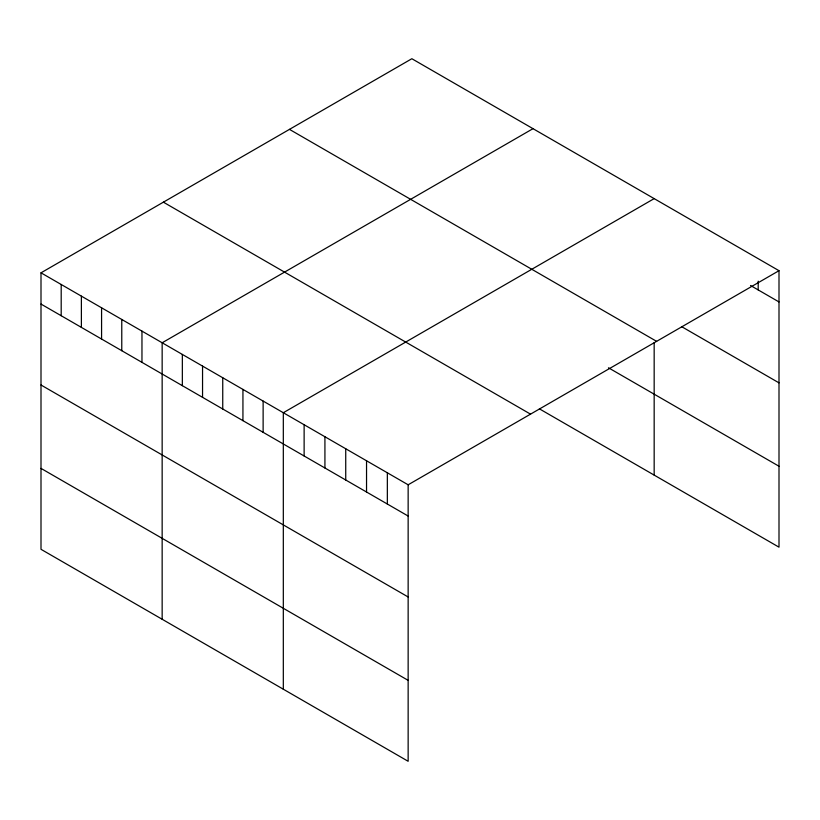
<?xml version="1.0" encoding="UTF-8"?>
<svg xmlns="http://www.w3.org/2000/svg" width="820" height="820" viewBox="0 0 820 820"><rect width="100%" height="100%" fill="white"/><g stroke="black" fill="none" stroke-linecap="round" stroke-linejoin="round"><path stroke-width="1.23" d="M41 272.824L408.145 484.794L408.145 761.278L41 549.308L41 272.824L411.855 58.722L779 270.692L779 547.176L539.386 408.832M533.01 128.668L162.155 342.78L162.155 619.264M654.165 198.624L283.32 412.726L283.32 689.21M408.145 484.794L779 270.692M750.525 285.493L779 301.934M681.543 326.596L779 382.858M289.47 129.375L656.615 341.345M608.471 367.79L779 466.242M163.385 202.171L530.53 414.141M41 304.066L408.145 516.036M41 385L408.145 596.97M41 468.384L408.145 680.354M758.192 281.168L758.192 289.921M654.165 342.668L654.165 475.098M387.347 472.791L387.347 504.033M366.54 460.779L366.54 492.02M345.732 448.765L345.732 480.007M324.925 436.752L324.925 467.994M304.128 424.739L304.128 455.981M263.128 401.072L263.128 432.314M242.935 389.408L242.935 420.65M222.743 377.753L222.743 408.995M202.55 366.099L202.55 397.341M182.347 354.435L182.347 385.677M141.962 331.116L141.962 362.358M121.77 319.462L121.77 350.704M101.577 307.808L101.577 339.049M81.385 296.143L81.385 327.385M61.192 284.489L61.192 315.731"/></g></svg>
